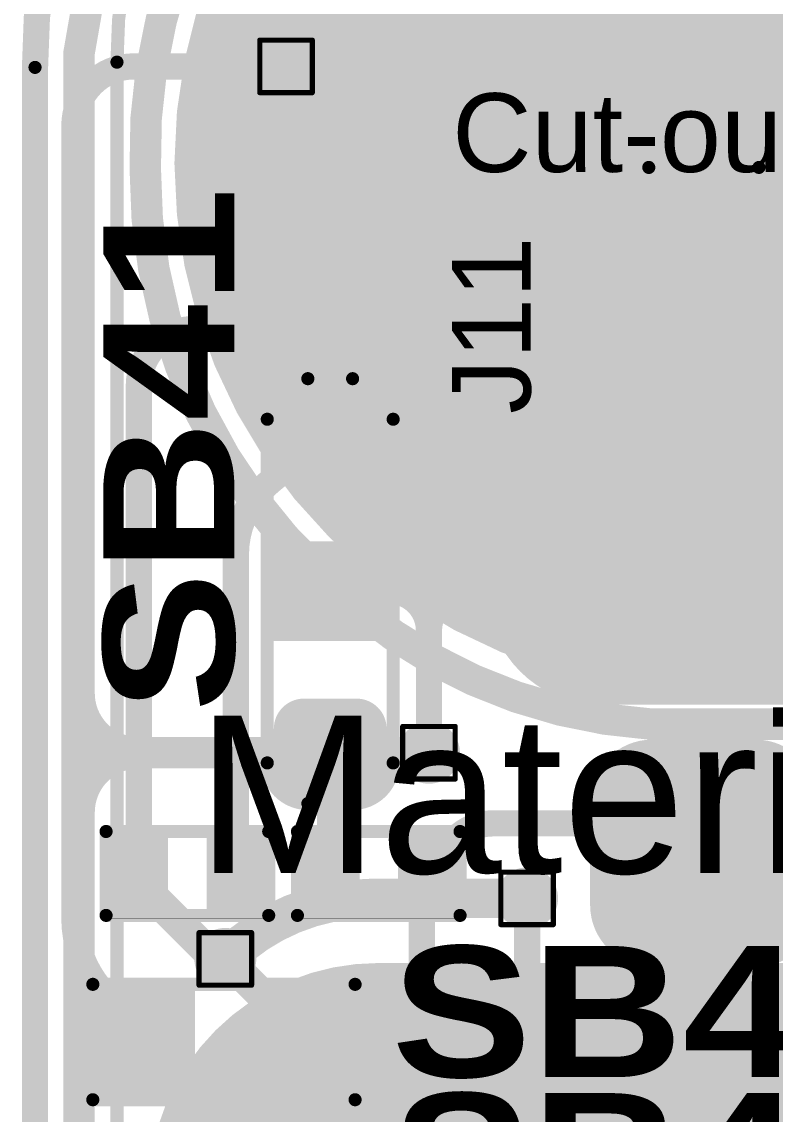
# Model space of a CAD drawing. Header units: inches. Extents: x 3 to 457, y -41 to 239.
# Drawn here: x 153.26 to 160.56, y 14.03 to 24.61 of the extents above; entities that cross this region are included whole.
import ezdxf

# ---------------------------------------------------------------- set-up
doc = ezdxf.new("R2010")
doc.units = ezdxf.units.IN
for name, color, linetype in [('Board Outline', 216, 'Continuous'), ('Bottom Layer', 5, 'Continuous'), ('Bottom Overlay', 54, 'Continuous'), ('Bottom Paste', 16, 'Continuous'), ('Bottom Solder', 6, 'Continuous'), ('Drill Drawing', 1, 'Continuous'), ('Fabrication', 76, 'Continuous'), ('Top Layer', 1, 'Continuous'), ('Top Overlay', 2, 'Continuous'), ('Top Paste', 8, 'Continuous'), ('Top Solder', 216, 'Continuous'), ('Via Holes', 16, 'Continuous')]:
    doc.layers.add(name, color=color, linetype=linetype)
doc.styles.add('Arial', font='', dxfattribs={"height": 0.2})
doc.styles.add('Arial Black_Bold', font='', dxfattribs={"height": 0.2})
doc.styles.get('Arial').set_extended_font_data('Arial')
doc.styles.get('Arial Black_Bold').set_extended_font_data('Arial Black', bold=True)

# ---------------------------------------------------------------- blocks, each defined once
blk = doc.blocks.new('S______B______3_P___81')
at = {"layer": 'Top Layer'}
h = blk.add_hatch(color=1, dxfattribs=at)
edge = h.paths.add_edge_path()
edge.add_arc((-1.7145, -0.2540000000000001), 0.1905, 180, 270)
edge.add_line((-1.7145, -0.4445), (-1.3335, -0.4444999999999999))
edge.add_arc((-1.3335, -0.2539999999999999), 0.1905, 270, 360)
edge.add_line((-1.143, -0.2539999999999999), (-1.143, 0.2540000000000001))
edge.add_arc((-1.3335, 0.2540000000000001), 0.1905, 0, 90)
edge.add_line((-1.3335, 0.4445), (-1.7145, 0.4444999999999999))
edge.add_arc((-1.7145, 0.2539999999999999), 0.1905, 90, 180)
edge.add_line((-1.905, 0.2539999999999999), (-1.905, -0.2540000000000001))
blk.add_hatch(color=1, dxfattribs=at).paths.add_polyline_path([(-0.3809999999999999, -0.4445), (-0.3810000000000001, 0.4445), (0.3809999999999999, 0.4445), (0.3810000000000001, -0.4445)])
h = blk.add_hatch(color=1, dxfattribs=at)
edge = h.paths.add_edge_path()
edge.add_arc((1.3335, -0.2540000000000001), 0.1905, 180, 270)
edge.add_line((1.3335, -0.4445), (1.7145, -0.4444999999999999))
edge.add_arc((1.7145, -0.2539999999999999), 0.1905, 270, 360)
edge.add_line((1.905, -0.2539999999999999), (1.905, 0.2540000000000001))
edge.add_arc((1.7145, 0.2540000000000001), 0.1905, 0, 90)
edge.add_line((1.7145, 0.4445), (1.3335, 0.4444999999999999))
edge.add_arc((1.3335, 0.2539999999999999), 0.1905, 90, 180)
edge.add_line((1.143, 0.2539999999999999), (1.143, -0.2540000000000001))
at = {"layer": 'Top Paste'}
h = blk.add_hatch(color=8, dxfattribs=at)
edge = h.paths.add_edge_path()
edge.add_arc((-1.7145, -0.2540000000000001), 0.1905, 180, 270)
edge.add_line((-1.7145, -0.4445), (-1.3335, -0.4444999999999999))
edge.add_arc((-1.3335, -0.2539999999999999), 0.1905, 270, 360)
edge.add_line((-1.143, -0.2539999999999999), (-1.143, 0.2540000000000001))
edge.add_arc((-1.3335, 0.2540000000000001), 0.1905, 0, 90)
edge.add_line((-1.3335, 0.4445), (-1.7145, 0.4444999999999999))
edge.add_arc((-1.7145, 0.2539999999999999), 0.1905, 90, 180)
edge.add_line((-1.905, 0.2539999999999999), (-1.905, -0.2540000000000001))
blk.add_hatch(color=8, dxfattribs=at).paths.add_polyline_path([(-0.3809999999999999, -0.4445), (-0.3810000000000001, 0.4445), (0.3809999999999999, 0.4445), (0.3810000000000001, -0.4445)])
h = blk.add_hatch(color=8, dxfattribs=at)
edge = h.paths.add_edge_path()
edge.add_arc((1.3335, -0.2540000000000001), 0.1905, 180, 270)
edge.add_line((1.3335, -0.4445), (1.7145, -0.4444999999999999))
edge.add_arc((1.7145, -0.2539999999999999), 0.1905, 270, 360)
edge.add_line((1.905, -0.2539999999999999), (1.905, 0.2540000000000001))
edge.add_arc((1.7145, 0.2540000000000001), 0.1905, 0, 90)
edge.add_line((1.7145, 0.4445), (1.3335, 0.4444999999999999))
edge.add_arc((1.3335, 0.2539999999999999), 0.1905, 90, 180)
edge.add_line((1.143, 0.2539999999999999), (1.143, -0.2540000000000001))
at = {"layer": 'Top Solder'}
h = blk.add_hatch(color=216, dxfattribs=at)
edge = h.paths.add_edge_path()
edge.add_arc((-1.7145, -0.2540000000000001), 0.2921, 180, 270)
edge.add_line((-1.7145, -0.5461), (-1.3335, -0.5460999999999999))
edge.add_arc((-1.3335, -0.2539999999999999), 0.2921, 270, 360)
edge.add_line((-1.0414, -0.2539999999999999), (-1.0414, 0.2540000000000001))
edge.add_arc((-1.3335, 0.2540000000000001), 0.2921, 0, 90)
edge.add_line((-1.3335, 0.5461), (-1.7145, 0.5460999999999999))
edge.add_arc((-1.7145, 0.2539999999999999), 0.2921, 90, 180)
edge.add_line((-2.0066, 0.254), (-2.0066, -0.254))
blk.add_hatch(color=216, dxfattribs=at).paths.add_polyline_path([(-0.4825999999999999, -0.5461), (-0.4826, 0.5460999999999999), (0.4825999999999999, 0.5461), (0.4826, -0.5460999999999999)])
h = blk.add_hatch(color=216, dxfattribs=at)
edge = h.paths.add_edge_path()
edge.add_arc((1.3335, -0.2540000000000001), 0.2921, 180, 270)
edge.add_line((1.3335, -0.5461), (1.7145, -0.5460999999999999))
edge.add_arc((1.7145, -0.2539999999999999), 0.2921, 270, 360)
edge.add_line((2.0066, -0.2539999999999999), (2.0066, 0.2540000000000001))
edge.add_arc((1.7145, 0.2540000000000001), 0.2921, 0, 90)
edge.add_line((1.7145, 0.5461), (1.3335, 0.5460999999999999))
edge.add_arc((1.3335, 0.2539999999999999), 0.2921, 90, 180)
edge.add_line((1.0414, 0.254), (1.0414, -0.254))
at = {"layer": 'Top Overlay', "const_width": 0.127}
for points in [[(-2.0574, 0.21660866, -0.4142135623730951), (-1.66440866, 0.6096)], [(1.66440866, 0.6096, -0.4142135623730951), (2.0574, 0.21660866)], [(-1.66440866, -0.6096, -0.4142135623730951), (-2.0574, -0.21660866)], [(2.0574, -0.21660866, -0.4142135623730951), (1.66440866, -0.6096)]]:
    blk.add_lwpolyline(points, format="xyb", dxfattribs=at)
for points in [[(1.66440866, 0.6096), (-1.66440866, 0.6096)], [(-2.0574, -0.21660866), (-2.0574, 0.21660866)], [(2.0574, -0.21660866), (2.0574, 0.21660866)], [(1.66440866, -0.6096), (-1.66440866, -0.6096)]]:
    blk.add_lwpolyline(points, dxfattribs=at)
at = {"layer": 'Top Overlay', "const_width": 0.0635}
for points in [[(-1.69615866, 0.6096, 1), (-1.63265866, 0.6096, 1)], [(-1.69615866, 0.6096, 1), (-1.63265866, 0.6096, 1)], [(1.63265866, 0.6096, 1), (1.69615866, 0.6096, 1)], [(1.63265866, 0.6096, 1), (1.69615866, 0.6096, 1)], [(-2.08915, 0.21660866, 1), (-2.02565, 0.21660866, 1)], [(-2.08915, 0.21660866, 1), (-2.02565, 0.21660866, 1)], [(2.02565, 0.21660866, 1), (2.08915, 0.21660866, 1)], [(2.02565, 0.21660866, 1), (2.08915, 0.21660866, 1)], [(-2.08915, -0.21660866, 1), (-2.02565, -0.21660866, 1)], [(-2.08915, -0.21660866, 1), (-2.02565, -0.21660866, 1)], [(2.02565, -0.21660866, 1), (2.08915, -0.21660866, 1)], [(2.02565, -0.21660866, 1), (2.08915, -0.21660866, 1)], [(-1.69615866, -0.6096, 1), (-1.63265866, -0.6096, 1)], [(-1.69615866, -0.6096, 1), (-1.63265866, -0.6096, 1)], [(1.63265866, -0.6096, 1), (1.69615866, -0.6096, 1)], [(1.63265866, -0.6096, 1), (1.69615866, -0.6096, 1)]]:
    blk.add_lwpolyline(points, format="xyb", close=True, dxfattribs=at)
blk = doc.blocks.new('R___0603_82')
at = {"layer": 'Top Layer'}
for points in [[(-0.3809999999999999, 0.4445), (-0.3809999999999999, -0.4445), (-1.143, -0.4445), (-1.143, 0.4445)], [(1.143, 0.4445), (1.143, -0.4445), (0.3809999999999999, -0.4445), (0.3809999999999999, 0.4445)]]:
    blk.add_hatch(color=1, dxfattribs=at).paths.add_polyline_path(points)
at = {"layer": 'Top Paste'}
for points in [[(-0.3809999999999999, 0.4445), (-0.3809999999999999, -0.4445), (-1.143, -0.4445), (-1.143, 0.4445)], [(1.143, 0.4445), (1.143, -0.4445), (0.3809999999999999, -0.4445), (0.3809999999999999, 0.4445)]]:
    blk.add_hatch(color=8, dxfattribs=at).paths.add_polyline_path(points)
at = {"layer": 'Top Solder'}
for points in [[(-0.2794, 0.5460999999999999), (-0.2794, -0.5460999999999999), (-1.2446, -0.5460999999999999), (-1.2446, 0.5460999999999999)], [(1.2446, 0.5460999999999999), (1.2446, -0.5460999999999999), (0.2794, -0.5460999999999999), (0.2794, 0.5460999999999999)]]:
    blk.add_hatch(color=216, dxfattribs=at).paths.add_polyline_path(points)
at = {"layer": 'Top Overlay', "const_width": 0.127}
for points in [[(-1.2192, 0.5334), (1.2192, 0.5334)], [(-1.2192, 0.5334), (-1.2192, -0.5334)], [(1.2192, 0.5334), (1.2192, -0.5334)], [(-1.2192, -0.5334), (1.2192, -0.5334)]]:
    blk.add_lwpolyline(points, dxfattribs=at)
at = {"layer": 'Top Overlay', "const_width": 0.0635}
for points in [[(-1.25095, 0.5334, 1), (-1.18745, 0.5334, 1)], [(-1.25095, 0.5334, 1), (-1.18745, 0.5334, 1)], [(1.18745, 0.5334, 1), (1.25095, 0.5334, 1)], [(1.18745, 0.5334, 1), (1.25095, 0.5334, 1)], [(-1.25095, -0.5334, 1), (-1.18745, -0.5334, 1)], [(-1.25095, -0.5334, 1), (-1.18745, -0.5334, 1)], [(1.18745, -0.5334, 1), (1.25095, -0.5334, 1)], [(1.18745, -0.5334, 1), (1.25095, -0.5334, 1)]]:
    blk.add_lwpolyline(points, format="xyb", close=True, dxfattribs=at)
blk = doc.blocks.new('R___0402_92')
at = {"layer": 'Top Layer'}
for points in [[(-0.6985, -0.3175), (-0.6985, 0.3175), (-0.2412999999999999, 0.3175), (-0.2413, -0.3175)], [(0.24130254, -0.3175), (0.24130254, 0.3175), (0.6985025399999999, 0.3175), (0.6985025399999999, -0.3175)]]:
    blk.add_hatch(color=1, dxfattribs=at).paths.add_polyline_path(points)
at = {"layer": 'Top Paste'}
for points in [[(-0.6985, -0.3175), (-0.6985, 0.3175), (-0.2412999999999999, 0.3175), (-0.2413, -0.3175)], [(0.24130254, -0.3175), (0.24130254, 0.3175), (0.6985025399999999, 0.3175), (0.6985025399999999, -0.3175)]]:
    blk.add_hatch(color=8, dxfattribs=at).paths.add_polyline_path(points)
at = {"layer": 'Top Solder'}
for points in [[(-0.75350116, -0.37250116), (-0.75350116, 0.37250116), (-0.1862988399999999, 0.37250116), (-0.18629884, -0.37250116)], [(0.18630138, -0.37250116), (0.18630138, 0.37250116), (0.7535037, 0.37250116), (0.7535037, -0.37250116)]]:
    blk.add_hatch(color=216, dxfattribs=at).paths.add_polyline_path(points)
at = {"layer": 'Top Overlay'}
for points, const_width in [([(-0.7874, 0.4064), (0.7874, 0.4064)], 0.127), ([(-0.7874, -0.4064), (-0.7874, 0.4064)], 0.127), ([(0.7874, -0.4064), (0.7874, 0.4064)], 0.127), ([(-0.7874, -0.4064), (0.7874, -0.4064)], 0.127), ([(-0.8127974599999999, -0.4318), (0.8128, -0.4318)], 0.0032258)]:
    blk.add_lwpolyline(points, dxfattribs=dict(at, const_width=const_width))
for points, const_width in [([(-0.8191499999999999, 0.4064, 1), (-0.7556499999999999, 0.4064, 1)], 0.0635), ([(-0.8191499999999999, 0.4064, 1), (-0.7556499999999999, 0.4064, 1)], 0.0635), ([(0.7556499999999999, 0.4064, 1), (0.8191499999999999, 0.4064, 1)], 0.0635), ([(0.7556499999999999, 0.4064, 1), (0.8191499999999999, 0.4064, 1)], 0.0635), ([(-0.8191499999999999, -0.4064, 1), (-0.7556499999999999, -0.4064, 1)], 0.0635), ([(-0.8191499999999999, -0.4064, 1), (-0.7556499999999999, -0.4064, 1)], 0.0635), ([(0.7556499999999999, -0.4064, 1), (0.8191499999999999, -0.4064, 1)], 0.0635), ([(0.7556499999999999, -0.4064, 1), (0.8191499999999999, -0.4064, 1)], 0.0635), ([(-0.8136026399999999, -0.4318, 1), (-0.81199228, -0.4318, 1)], 0.0016129), ([(0.8119948199999999, -0.4318, 1), (0.81360518, -0.4318, 1)], 0.0016129)]:
    blk.add_lwpolyline(points, format="xyb", close=True, dxfattribs=dict(at, const_width=const_width))
blk = doc.blocks.new('R___0402_93')
at = {"layer": 'Top Layer'}
for points in [[(-0.6985, -0.3175), (-0.6985, 0.3175), (-0.2412999999999999, 0.3175), (-0.2413, -0.3175)], [(0.2412999999999999, -0.3175), (0.2413, 0.3175), (0.6985, 0.3175), (0.6985, -0.3175)]]:
    blk.add_hatch(color=1, dxfattribs=at).paths.add_polyline_path(points)
at = {"layer": 'Top Paste'}
for points in [[(-0.6985, -0.3175), (-0.6985, 0.3175), (-0.2412999999999999, 0.3175), (-0.2413, -0.3175)], [(0.2412999999999999, -0.3175), (0.2413, 0.3175), (0.6985, 0.3175), (0.6985, -0.3175)]]:
    blk.add_hatch(color=8, dxfattribs=at).paths.add_polyline_path(points)
at = {"layer": 'Top Solder'}
for points in [[(-0.75350116, -0.37250116), (-0.75350116, 0.37250116), (-0.1862988399999999, 0.37250116), (-0.18629884, -0.37250116)], [(0.1862988399999999, -0.37250116), (0.18629884, 0.37250116), (0.75350116, 0.37250116), (0.75350116, -0.37250116)]]:
    blk.add_hatch(color=216, dxfattribs=at).paths.add_polyline_path(points)
at = {"layer": 'Top Overlay'}
for points, const_width in [([(-0.7874, 0.4064), (0.7874, 0.4064)], 0.127), ([(-0.7874, -0.4064), (-0.7874, 0.4064)], 0.127), ([(0.7874, -0.4064), (0.7874, 0.4064)], 0.127), ([(-0.7874, -0.4064), (0.7874, -0.4064)], 0.127), ([(-0.8128, -0.4318), (0.8128, -0.4318)], 0.0032258)]:
    blk.add_lwpolyline(points, dxfattribs=dict(at, const_width=const_width))
for points, const_width in [([(-0.8191499999999999, 0.4064, 1), (-0.7556499999999999, 0.4064, 1)], 0.0635), ([(-0.8191499999999999, 0.4064, 1), (-0.7556499999999999, 0.4064, 1)], 0.0635), ([(0.7556499999999999, 0.4064, 1), (0.8191499999999999, 0.4064, 1)], 0.0635), ([(0.7556499999999999, 0.4064, 1), (0.8191499999999999, 0.4064, 1)], 0.0635), ([(-0.8191499999999999, -0.4064, 1), (-0.7556499999999999, -0.4064, 1)], 0.0635), ([(-0.8191499999999999, -0.4064, 1), (-0.7556499999999999, -0.4064, 1)], 0.0635), ([(0.7556499999999999, -0.4064, 1), (0.8191499999999999, -0.4064, 1)], 0.0635), ([(0.7556499999999999, -0.4064, 1), (0.8191499999999999, -0.4064, 1)], 0.0635), ([(-0.81360518, -0.4318, 1), (-0.8119948199999999, -0.4318, 1)], 0.0016129), ([(0.8119948199999999, -0.4318, 1), (0.81360518, -0.4318, 1)], 0.0016129)]:
    blk.add_lwpolyline(points, format="xyb", close=True, dxfattribs=dict(at, const_width=const_width))
blk = doc.blocks.new('T____P____SMD_3_P____97')
at = {"layer": 'Top Layer'}
h = blk.add_hatch(color=1, dxfattribs=at)
edge = h.paths.add_edge_path()
edge.add_arc((-0.50000154, 3.04000154), 0.499999, 90, 180)
edge.add_line((-1.00000054, 3.04000154), (-1.00000054, 2.03999846))
edge.add_arc((-0.50000154, 2.03999846), 0.499999, 180, 270)
edge.add_line((-0.5000015400000001, 1.53999946), (0.5000015399999999, 1.53999946))
edge.add_arc((0.50000154, 2.03999846), 0.499999, 270, 360)
edge.add_line((1.00000054, 2.03999846), (1.00000054, 3.04000154))
edge.add_arc((0.50000154, 3.04000154), 0.499999, 0, 90)
edge.add_line((0.50000154, 3.54000054), (-0.50000154, 3.54000054))
h = blk.add_hatch(color=1, dxfattribs=at)
edge = h.paths.add_edge_path()
edge.add_arc((-0.9999992699999999, 0), 1.00000054, 90, 270)
edge.add_line((-0.9999992700000001, -1.00000054), (0.9999992699999997, -1.00000054))
edge.add_arc((0.9999992699999999, 0), 1.00000054, 270, 450)
edge.add_line((0.99999927, 1.00000054), (-0.9999992699999998, 1.00000054))
h = blk.add_hatch(color=1, dxfattribs=at)
edge = h.paths.add_edge_path()
edge.add_arc((-0.50000154, -2.03999846), 0.499999, 90, 180)
edge.add_line((-1.00000054, -2.03999846), (-1.00000054, -3.04000154))
edge.add_arc((-0.50000154, -3.04000154), 0.499999, 180, 270)
edge.add_line((-0.5000015400000001, -3.54000054), (0.5000015399999999, -3.54000054))
edge.add_arc((0.50000154, -3.04000154), 0.499999, 270, 360)
edge.add_line((1.00000054, -3.04000154), (1.00000054, -2.03999846))
edge.add_arc((0.50000154, -2.03999846), 0.499999, 0, 90)
edge.add_line((0.50000154, -1.53999946), (-0.50000154, -1.53999946))
at = {"layer": 'Top Paste'}
h = blk.add_hatch(color=8, dxfattribs=at)
edge = h.paths.add_edge_path()
edge.add_arc((-0.50000154, 3.04000154), 0.499999, 90, 180)
edge.add_line((-1.00000054, 3.04000154), (-1.00000054, 2.03999846))
edge.add_arc((-0.50000154, 2.03999846), 0.499999, 180, 270)
edge.add_line((-0.5000015400000001, 1.53999946), (0.5000015399999999, 1.53999946))
edge.add_arc((0.50000154, 2.03999846), 0.499999, 270, 360)
edge.add_line((1.00000054, 2.03999846), (1.00000054, 3.04000154))
edge.add_arc((0.50000154, 3.04000154), 0.499999, 0, 90)
edge.add_line((0.50000154, 3.54000054), (-0.50000154, 3.54000054))
h = blk.add_hatch(color=8, dxfattribs=at)
edge = h.paths.add_edge_path()
edge.add_arc((-0.9999992699999999, 0), 1.00000054, 90, 270)
edge.add_line((-0.9999992700000001, -1.00000054), (0.9999992699999997, -1.00000054))
edge.add_arc((0.9999992699999999, 0), 1.00000054, 270, 450)
edge.add_line((0.99999927, 1.00000054), (-0.9999992699999998, 1.00000054))
h = blk.add_hatch(color=8, dxfattribs=at)
edge = h.paths.add_edge_path()
edge.add_arc((-0.50000154, -2.03999846), 0.499999, 90, 180)
edge.add_line((-1.00000054, -2.03999846), (-1.00000054, -3.04000154))
edge.add_arc((-0.50000154, -3.04000154), 0.499999, 180, 270)
edge.add_line((-0.5000015400000001, -3.54000054), (0.5000015399999999, -3.54000054))
edge.add_arc((0.50000154, -3.04000154), 0.499999, 270, 360)
edge.add_line((1.00000054, -3.04000154), (1.00000054, -2.03999846))
edge.add_arc((0.50000154, -2.03999846), 0.499999, 0, 90)
edge.add_line((0.50000154, -1.53999946), (-0.50000154, -1.53999946))
at = {"layer": 'Top Solder'}
h = blk.add_hatch(color=216, dxfattribs=at)
edge = h.paths.add_edge_path()
edge.add_arc((-0.50000154, 3.04000154), 0.601599, 90, 180)
edge.add_line((-1.10160054, 3.04000154), (-1.10160054, 2.03999846))
edge.add_arc((-0.50000154, 2.03999846), 0.601599, 180, 270)
edge.add_line((-0.5000015400000001, 1.43839946), (0.5000015399999999, 1.43839946))
edge.add_arc((0.50000154, 2.03999846), 0.601599, 270, 360)
edge.add_line((1.10160054, 2.03999846), (1.10160054, 3.04000154))
edge.add_arc((0.50000154, 3.04000154), 0.601599, 0, 90)
edge.add_line((0.50000154, 3.64160054), (-0.50000154, 3.64160054))
h = blk.add_hatch(color=216, dxfattribs=at)
edge = h.paths.add_edge_path()
edge.add_arc((-0.9999992699999999, 0), 1.10160054, 90, 270)
edge.add_line((-0.9999992700000001, -1.10160054), (0.9999992699999997, -1.10160054))
edge.add_arc((0.9999992699999999, 0), 1.10160054, 270, 450)
edge.add_line((0.99999927, 1.10160054), (-0.9999992699999998, 1.10160054))
h = blk.add_hatch(color=216, dxfattribs=at)
edge = h.paths.add_edge_path()
edge.add_arc((-0.50000154, -2.03999846), 0.601599, 90, 180)
edge.add_line((-1.10160054, -2.03999846), (-1.10160054, -3.04000154))
edge.add_arc((-0.50000154, -3.04000154), 0.601599, 180, 270)
edge.add_line((-0.5000015400000001, -3.64160054), (0.5000015399999999, -3.64160054))
edge.add_arc((0.50000154, -3.04000154), 0.601599, 270, 360)
edge.add_line((1.10160054, -3.04000154), (1.10160054, -2.03999846))
edge.add_arc((0.50000154, -2.03999846), 0.601599, 0, 90)
edge.add_line((0.50000154, -1.43839946), (-0.50000154, -1.43839946))
blk = doc.blocks.new('S______B______119')
at = {"layer": 'Top Layer'}
for points in [[(-1.143, -0.4445), (-1.143, 0.4445), (-0.3809999999999999, 0.4445), (-0.3809999999999999, -0.4445)], [(0.3809999999999999, -0.4445), (0.3809999999999999, 0.4445), (1.143, 0.4445), (1.143, -0.4445)]]:
    blk.add_hatch(color=1, dxfattribs=at).paths.add_polyline_path(points)
at = {"layer": 'Top Paste'}
for points in [[(-1.143, -0.4445), (-1.143, 0.4445), (-0.3809999999999999, 0.4445), (-0.3809999999999999, -0.4445)], [(0.3809999999999999, -0.4445), (0.3809999999999999, 0.4445), (1.143, 0.4445), (1.143, -0.4445)]]:
    blk.add_hatch(color=8, dxfattribs=at).paths.add_polyline_path(points)
at = {"layer": 'Top Solder'}
for points in [[(-1.2446, -0.5460999999999999), (-1.2446, 0.5460999999999999), (-0.2794, 0.5460999999999999), (-0.2794, -0.5460999999999999)], [(0.2794, -0.5460999999999999), (0.2794, 0.5460999999999999), (1.2446, 0.5460999999999999), (1.2446, -0.5460999999999999)]]:
    blk.add_hatch(color=216, dxfattribs=at).paths.add_polyline_path(points)
at = {"layer": 'Top Overlay', "const_width": 0.127}
for points in [[(-1.27, -0.5588), (-1.27, 0.5588)], [(-1.27, 0.5588), (1.27, 0.5588)], [(1.27, -0.5588), (1.27, 0.5588)], [(-1.27, -0.5588), (1.27, -0.5588)]]:
    blk.add_lwpolyline(points, dxfattribs=at)
at = {"layer": 'Top Overlay', "const_width": 0.0635}
for points in [[(-1.30175, 0.5588, 1), (-1.23825, 0.5588, 1)], [(-1.30175, 0.5588, 1), (-1.23825, 0.5588, 1)], [(1.23825, 0.5588, 1), (1.30175, 0.5588, 1)], [(1.23825, 0.5588, 1), (1.30175, 0.5588, 1)], [(-1.30175, -0.5588, 1), (-1.23825, -0.5588, 1)], [(-1.30175, -0.5588, 1), (-1.23825, -0.5588, 1)], [(1.23825, -0.5588, 1), (1.30175, -0.5588, 1)], [(1.23825, -0.5588, 1), (1.30175, -0.5588, 1)]]:
    blk.add_lwpolyline(points, format="xyb", close=True, dxfattribs=at)
blk = doc.blocks.new('SEMG_PAD_B_240')
at = {"layer": 'Bottom Layer'}
h = blk.add_hatch(color=5, dxfattribs=at)
edge = h.paths.add_edge_path()
edge.add_arc((-3.14997338, 0.0128143), 2.09999834, 90, 270)
edge.add_line((-3.14997338, -2.08718404), (3.150029259999999, -2.08718404))
edge.add_arc((3.15002926, 0.0128143), 2.09999834, 270, 450)
edge.add_line((3.15002926, 2.11281264), (-3.14997338, 2.11281264))
h = blk.add_hatch(color=5, dxfattribs=at)
edge = h.paths.add_edge_path()
edge.add_arc((2.794e-05, -9.98718602), 5.00000016, 0, 360)
at = {"layer": 'Bottom Paste'}
h = blk.add_hatch(color=16, dxfattribs=at)
edge = h.paths.add_edge_path()
edge.add_arc((-3.14997338, 0.0128143), 2.09999834, 90, 270)
edge.add_line((-3.14997338, -2.08718404), (3.150029259999999, -2.08718404))
edge.add_arc((3.15002926, 0.0128143), 2.09999834, 270, 450)
edge.add_line((3.15002926, 2.11281264), (-3.14997338, 2.11281264))
h = blk.add_hatch(color=16, dxfattribs=at)
edge = h.paths.add_edge_path()
edge.add_arc((2.794e-05, -9.98718602), 5.00000016, 0, 360)
at = {"layer": 'Bottom Solder'}
h = blk.add_hatch(color=6, dxfattribs=at)
edge = h.paths.add_edge_path()
edge.add_arc((-3.14997338, 0.0128143), 2.20159834, 90, 270)
edge.add_line((-3.14997338, -2.18878404), (3.150029259999999, -2.18878404))
edge.add_arc((3.15002926, 0.0128143), 2.20159834, 270, 450)
edge.add_line((3.15002926, 2.21441264), (-3.14997338, 2.21441264))
h = blk.add_hatch(color=6, dxfattribs=at)
edge = h.paths.add_edge_path()
edge.add_arc((2.794e-05, -9.98718602), 5.10160016, 0, 360)
at = {"layer": 'Bottom Overlay', "const_width": 0.127}
blk.add_lwpolyline([(5.683262699999999, 10.96579468), (5.683262699999999, -10.96562958)], dxfattribs=at)
blk.add_lwpolyline([(5.683262699999999, -10.9657134, -0.4142135623730934), (1.53071576, -15.21263658)], format="xyb", dxfattribs=at)
at = {"layer": 'Bottom Overlay', "const_width": 0.0635}
for points in [[(5.6515127, -10.96562958, 1), (5.715012699999999, -10.96562958, 1)], [(5.6515127, -10.9657134, 1), (5.715012699999999, -10.9657134, 1)]]:
    blk.add_lwpolyline(points, format="xyb", close=True, dxfattribs=at)

msp = doc.modelspace()

# ---------------------------------------------------------------- hatches: boundary and pattern name
at = {"layer": 'Bottom Layer'}
h = msp.add_hatch(color=5, dxfattribs=at)
edge = h.paths.add_edge_path()
edge.add_arc((155.8220912, 24.18221986), 0.2999994, 0, 360)
h = msp.add_hatch(color=5, dxfattribs=at)
edge = h.paths.add_edge_path()
edge.add_arc((157.20622864, 17.5339883), 0.2999994, 0, 360)
h = msp.add_hatch(color=5, dxfattribs=at)
edge = h.paths.add_edge_path()
edge.add_arc((158.15653408, 16.12354662), 0.2999994, 0, 360)
h = msp.add_hatch(color=5, dxfattribs=at)
edge = h.paths.add_edge_path()
edge.add_arc((155.23429456, 15.53710126), 0.2999994, 0, 360)
at = {"layer": 'Top Layer'}
h = msp.add_hatch(color=1, dxfattribs=at)
edge = h.paths.add_edge_path()
edge.add_arc((155.8220912, 24.18221986), 0.2999994, 0, 360)
h = msp.add_hatch(color=1, dxfattribs=at)
edge = h.paths.add_edge_path()
edge.add_arc((157.20622864, 17.5339883), 0.2999994, 0, 360)
h = msp.add_hatch(color=1, dxfattribs=at)
edge = h.paths.add_edge_path()
edge.add_arc((158.15653408, 16.12354662), 0.2999994, 0, 360)
h = msp.add_hatch(color=1, dxfattribs=at)
edge = h.paths.add_edge_path()
edge.add_arc((155.23429456, 15.53710126), 0.2999994, 0, 360)
at = {"layer": 'Via Holes'}
h = msp.add_hatch(color=7, dxfattribs=at)
edge = h.paths.add_edge_path()
edge.add_arc((155.8220912, 24.18221986), 0.1499997, 0, 360)
h = msp.add_hatch(color=7, dxfattribs=at)
edge = h.paths.add_edge_path()
edge.add_arc((157.20622864, 17.5339883), 0.1499997, 0, 360)
h = msp.add_hatch(color=7, dxfattribs=at)
edge = h.paths.add_edge_path()
edge.add_arc((158.15653408, 16.12354662), 0.1499997, 0, 360)
h = msp.add_hatch(color=7, dxfattribs=at)
edge = h.paths.add_edge_path()
edge.add_arc((155.23429456, 15.53710126), 0.1499997, 0, 360)

# ---------------------------------------------------------------- linework, layer by layer
at = {"layer": 'Board Outline', "const_width": 0.127}
msp.add_lwpolyline([(153.39148646, 24.1725577, -0.2441754300213252), (155.46921408, 28.28581084)], format="xyb", dxfattribs=at)
msp.add_lwpolyline([(153.39132644, 2.31690164), (153.39148646, 24.1725577)], dxfattribs=at)
at = {"layer": 'Board Outline', "const_width": 0.0635}
msp.add_lwpolyline([(153.35973646, 24.1725577, 1), (153.42323646, 24.1725577, 1)], format="xyb", close=True, dxfattribs=at)
msp.add_lwpolyline([(153.35973646, 24.1725577, 1), (153.42323646, 24.1725577, 1)], format="xyb", close=True, dxfattribs=at)
at = {"layer": 'Bottom Layer'}
for points, const_width in [([(153.81800326, 24.31293334, -0.16654737927906), (155.3415232, 27.42187302)], 0.3048), ([(154.4591018, 23.1942513, -0.2063182468642115), (156.0225734, 27.1224629)], 0.3048), ([(156.14895364, 19.26751798, -0.209656713138155), (154.45909672, 23.1942513)], 0.3048), ([(159.35469272, 17.8114071, -0.1802861242227069), (156.18015754, 19.23672302)], 0.3048), ([(154.3948017, 17.5339883, -0.4142135623730951), (153.81800326, 18.11078674)], 0.3048), ([(153.81800326, 16.95718986, -0.4142135623730951), (154.3948017, 17.5339883)], 0.3048), ([(155.23506926, 15.53787596, -0.1987703545313337), (156.65009818, 16.12354662)], 0.3809999999999999), ([(155.23429456, 15.53710126, -0.0001366115182647), (155.23506926, 15.53787596)], 0.3809999999999999)]:
    msp.add_lwpolyline(points, format="xyb", dxfattribs=dict(at, const_width=const_width))
for points, const_width in [([(153.81800326, 18.11078674), (153.81800326, 24.31293334)], 0.3048), ([(156.1489511, 19.26751544), (156.180155, 19.23672048)], 0.3048), ([(153.81800326, 16.95718986), (153.81800326, 18.11078674)], 0.3048), ([(159.35469272, 17.81140456), (159.3647816, 17.8114071)], 0.3048), ([(159.3647816, 17.8114071), (161.25589542, 17.8114071)], 0.3048), ([(153.8868017, 17.5339883), (154.3948017, 17.5339883)], 0.3048), ([(154.3948017, 17.5339883), (157.20622864, 17.5339883)], 0.3048), ([(153.81800326, 10.45715968), (153.81800326, 16.95718986)], 0.3048), ([(156.65009818, 16.12354662), (158.15653408, 16.12354662)], 0.3809999999999999)]:
    msp.add_lwpolyline(points, dxfattribs=dict(at, const_width=const_width))
for points, const_width in [([(153.74180326, 24.31293334, 1), (153.89420326, 24.31293334, 1)], 0.1524), ([(153.74180326, 24.31293334, 1), (153.89420326, 24.31293334, 1)], 0.1524), ([(154.38289672, 23.1942513, 1), (154.53529672, 23.1942513, 1)], 0.1524), ([(154.3829018, 23.1942513, 1), (154.5353018, 23.1942513, 1)], 0.1524), ([(156.0727511, 19.26751544, 1), (156.2251511, 19.26751544, 1)], 0.1524), ([(156.07275364, 19.26751798, 1), (156.22515364, 19.26751798, 1)], 0.1524), ([(156.103955, 19.23672048, 1), (156.256355, 19.23672048, 1)], 0.1524), ([(156.10395754, 19.23672302, 1), (156.25635754, 19.23672302, 1)], 0.1524), ([(153.74180326, 18.11078674, 1), (153.89420326, 18.11078674, 1)], 0.1524), ([(153.74180326, 18.11078674, 1), (153.89420326, 18.11078674, 1)], 0.1524), ([(153.74180326, 18.11078674, 1), (153.89420326, 18.11078674, 1)], 0.1524), ([(159.27849272, 17.8114071, 1), (159.43089272, 17.8114071, 1)], 0.1524), ([(159.27849272, 17.81140456, 1), (159.43089272, 17.81140456, 1)], 0.1524), ([(159.2885816, 17.8114071, 1), (159.4409816, 17.8114071, 1)], 0.1524), ([(159.2885816, 17.8114071, 1), (159.4409816, 17.8114071, 1)], 0.1524), ([(153.8106017, 17.5339883, 1), (153.9630017, 17.5339883, 1)], 0.1524), ([(154.3186017, 17.5339883, 1), (154.4710017, 17.5339883, 1)], 0.1524), ([(154.3186017, 17.5339883, 1), (154.4710017, 17.5339883, 1)], 0.1524), ([(154.3186017, 17.5339883, 1), (154.4710017, 17.5339883, 1)], 0.1524), ([(154.3186017, 17.5339883, 1), (154.4710017, 17.5339883, 1)], 0.1524), ([(157.13002864, 17.5339883, 1), (157.28242864, 17.5339883, 1)], 0.1524), ([(153.74180326, 16.95718986, 1), (153.89420326, 16.95718986, 1)], 0.1524), ([(153.74180326, 16.95718986, 1), (153.89420326, 16.95718986, 1)], 0.1524), ([(153.74180326, 16.95718986, 1), (153.89420326, 16.95718986, 1)], 0.1524), ([(156.55484818, 16.12354662, 1), (156.74534818, 16.12354662, 1)], 0.1905), ([(156.55484818, 16.12354662, 1), (156.74534818, 16.12354662, 1)], 0.1905), ([(158.06128408, 16.12354662, 1), (158.25178408, 16.12354662, 1)], 0.1905), ([(155.13904456, 15.53710126, 1), (155.32954456, 15.53710126, 1)], 0.1905), ([(155.13981926, 15.53787596, 1), (155.33031926, 15.53787596, 1)], 0.1905), ([(155.13981926, 15.53787596, 1), (155.33031926, 15.53787596, 1)], 0.1905)]:
    msp.add_lwpolyline(points, format="xyb", close=True, dxfattribs=dict(at, const_width=const_width))
at = {"layer": 'Drill Drawing', "const_width": 0.0508}
for points in [[(155.5680912, 24.43621986), (156.0760912, 24.43621986)], [(155.5680912, 23.92821986), (155.5680912, 24.43621986)], [(156.0760912, 23.92821986), (156.0760912, 24.43621986)], [(155.5680912, 23.92821986), (156.0760912, 23.92821986)], [(156.95222864, 17.7879883), (157.46022864, 17.7879883)], [(156.95222864, 17.2799883), (156.95222864, 17.7879883)], [(157.46022864, 17.2799883), (157.46022864, 17.7879883)], [(156.95222864, 17.2799883), (157.46022864, 17.2799883)], [(157.90253408, 16.37754662), (158.41053408, 16.37754662)], [(157.90253408, 15.86954662), (157.90253408, 16.37754662)], [(158.41053408, 15.86954662), (158.41053408, 16.37754662)], [(157.90253408, 15.86954662), (158.41053408, 15.86954662)], [(154.98029456, 15.79110126), (155.48829456, 15.79110126)], [(154.98029456, 15.28310126), (154.98029456, 15.79110126)], [(155.48829456, 15.28310126), (155.48829456, 15.79110126)], [(154.98029456, 15.28310126), (155.48829456, 15.28310126)]]:
    msp.add_lwpolyline(points, dxfattribs=at)
at = {"layer": 'Drill Drawing', "const_width": 0.0254}
for points in [[(155.5553912, 24.43621986, 1), (155.5807912, 24.43621986, 1)], [(155.5553912, 24.43621986, 1), (155.5807912, 24.43621986, 1)], [(156.0633912, 24.43621986, 1), (156.0887912, 24.43621986, 1)], [(156.0633912, 24.43621986, 1), (156.0887912, 24.43621986, 1)], [(155.5553912, 23.92821986, 1), (155.5807912, 23.92821986, 1)], [(155.5553912, 23.92821986, 1), (155.5807912, 23.92821986, 1)], [(156.0633912, 23.92821986, 1), (156.0887912, 23.92821986, 1)], [(156.0633912, 23.92821986, 1), (156.0887912, 23.92821986, 1)], [(156.93952864, 17.7879883, 1), (156.96492864, 17.7879883, 1)], [(156.93952864, 17.7879883, 1), (156.96492864, 17.7879883, 1)], [(157.44752864, 17.7879883, 1), (157.47292864, 17.7879883, 1)], [(157.44752864, 17.7879883, 1), (157.47292864, 17.7879883, 1)], [(156.93952864, 17.2799883, 1), (156.96492864, 17.2799883, 1)], [(156.93952864, 17.2799883, 1), (156.96492864, 17.2799883, 1)], [(157.44752864, 17.2799883, 1), (157.47292864, 17.2799883, 1)], [(157.44752864, 17.2799883, 1), (157.47292864, 17.2799883, 1)], [(157.88983408, 16.37754662, 1), (157.91523408, 16.37754662, 1)], [(157.88983408, 16.37754662, 1), (157.91523408, 16.37754662, 1)], [(158.39783408, 16.37754662, 1), (158.42323408, 16.37754662, 1)], [(158.39783408, 16.37754662, 1), (158.42323408, 16.37754662, 1)], [(157.88983408, 15.86954662, 1), (157.91523408, 15.86954662, 1)], [(157.88983408, 15.86954662, 1), (157.91523408, 15.86954662, 1)], [(158.39783408, 15.86954662, 1), (158.42323408, 15.86954662, 1)], [(158.39783408, 15.86954662, 1), (158.42323408, 15.86954662, 1)], [(154.96759456, 15.79110126, 1), (154.99299456, 15.79110126, 1)], [(154.96759456, 15.79110126, 1), (154.99299456, 15.79110126, 1)], [(155.47559456, 15.79110126, 1), (155.50099456, 15.79110126, 1)], [(155.47559456, 15.79110126, 1), (155.50099456, 15.79110126, 1)], [(154.96759456, 15.28310126, 1), (154.99299456, 15.28310126, 1)], [(154.96759456, 15.28310126, 1), (154.99299456, 15.28310126, 1)], [(155.47559456, 15.28310126, 1), (155.50099456, 15.28310126, 1)], [(155.47559456, 15.28310126, 1), (155.50099456, 15.28310126, 1)]]:
    msp.add_lwpolyline(points, format="xyb", close=True, dxfattribs=at)
at = {"layer": 'Fabrication', "const_width": 0.254}
for points in [[(153.39129088, 24.17248912, -0.414213562373093), (158.3347989, 29.2283515)], [(153.39148646, 24.1725577, -0.2441754300213252), (155.46921408, 28.28581084)], [(155.22937966, 14.75526894, -0.198912367379658), (156.7143043, 15.37034518)], [(154.61430342, 13.2703443, -0.198912367379658), (155.22937966, 14.75526894)]]:
    msp.add_lwpolyline(points, format="xyb", dxfattribs=at)
at = {"layer": 'Fabrication'}
for points, const_width in [([(164.86824786, 23.24471348, 1), (154.86824754, 23.24471348, 1)], 0.254), ([(153.32779088, 24.17248912, 1), (153.45479088, 24.17248912, 1)], 0.127), ([(153.32798646, 24.1725577, 1), (153.45498646, 24.1725577, 1)], 0.127), ([(153.32798646, 24.1725577, 1), (153.45498646, 24.1725577, 1)], 0.127), ([(154.80474754, 23.24471348, 1), (154.93174754, 23.24471348, 1)], 0.127), ([(156.6508043, 15.37034518, 1), (156.7778043, 15.37034518, 1)], 0.127), ([(156.6508043, 15.37034518, 1), (156.7778043, 15.37034518, 1)], 0.127), ([(155.16587966, 14.75526894, 1), (155.29287966, 14.75526894, 1)], 0.127), ([(155.16587966, 14.75526894, 1), (155.29287966, 14.75526894, 1)], 0.127)]:
    msp.add_lwpolyline(points, format="xyb", close=True, dxfattribs=dict(at, const_width=const_width))
at = {"layer": 'Fabrication', "const_width": 0.254}
for points in [[(153.39132644, 2.31690164), (153.39148646, 24.1725577)], [(156.7143043, 15.37034518), (163.02230286, 15.37034518)]]:
    msp.add_lwpolyline(points, dxfattribs=at)
at = {"layer": 'Top Layer'}
for points, const_width in [([(157.22760528, 24.1300127), (157.22760528, 26.8986127)], 0.254), ([(154.34947286, 24.18221986), (155.8220912, 24.18221986)], 0.254), ([(153.77247376, 15.9334581), (153.77247376, 23.60522076)], 0.254), ([(157.69680424, 23.66081374), (159.86827564, 23.66081374)], 0.254), ([(154.94617728, 21.6399999), (159.86827564, 21.6399999)], 0.254), ([(154.39706992, 16.3650803), (154.39706992, 21.09089254)], 0.254), ([(155.996132, 20.4334999), (156.250132, 20.6239999)], 0.254), ([(155.6664273, 20.15950248), (155.996132, 20.4334999)], 0.254), ([(155.33686992, 16.3650803), (155.33686992, 19.4571239)], 0.254), ([(156.250132, 19.0999999), (157.18993454, 19.0999999)], 0.254), ([(157.18993454, 19.0999999), (159.86827564, 19.0999999)], 0.254), ([(157.20622864, 17.5339883), (157.20622864, 19.06066292)], 0.254), ([(156.250132, 16.3650803), (156.250132, 17.5759999)], 0.254), ([(157.824043, 16.85013394), (159.5781416, 16.85013394)], 0.254), ([(159.5781416, 16.85013394), (159.86827564, 16.5599999)], 0.254), ([(157.32120936, 16.5555803), (157.46848618, 16.70285712)], 0.254), ([(157.18993454, 16.4539803), (157.29153454, 16.5555803)], 0.254), ([(157.29153454, 16.5555803), (157.32120936, 16.5555803)], 0.254), ([(159.67335604, 16.3650803), (159.86827564, 16.5599999)], 0.254), ([(157.18993454, 16.3650803), (157.18993454, 16.4539803)], 0.254), ([(154.39706992, 16.2761803), (155.0699464, 15.60330382)], 0.3048), ([(154.39706992, 16.2761803), (154.39706992, 16.3650803)], 0.254), ([(157.13742512, 16.31257088), (157.18993454, 16.3650803)], 0.254), ([(157.13742512, 13.77948476), (157.13742512, 16.31257088)], 0.254), ([(159.76180646, 10.76952634), (159.76180646, 16.29669334)], 0.254), ([(158.15653408, 11.6509673), (158.15653408, 16.12354662)], 0.254), ([(155.0699464, 15.60330382), (155.168092, 15.60330382)], 0.254), ([(155.168092, 15.60330382), (155.23429456, 15.53710126)], 0.254), ([(155.24141672, 15.53710126), (155.98300528, 14.7955127)], 0.3048), ([(155.23429456, 15.53710126), (155.24141672, 15.53710126)], 0.254), ([(154.0867251, 15.17478804), (154.20500528, 15.05650786)], 0.254)]:
    msp.add_lwpolyline(points, dxfattribs=dict(at, const_width=const_width))
at = {"layer": 'Top Layer', "const_width": 0.254}
for points in [[(153.77247376, 23.60522076, -0.4142135623730951), (154.34947286, 24.18221986)], [(157.69680424, 23.66081374, -0.4142135623730951), (157.22760528, 24.1300127)], [(154.39706992, 21.09089254, -0.4142135623730951), (154.94617728, 21.6399999)], [(155.33686992, 19.4571239, -0.2229404328064331), (155.6664273, 20.15950248)], [(156.82522864, 19.0999999, -0.4142135623730951), (157.20622864, 18.7189999)], [(157.18993454, 19.0999999, -0.1989114826498233), (157.20622864, 19.06066292)], [(157.20622864, 18.7189999, -0.4142135623730951), (157.58722864, 19.0999999)], [(157.4689129, 16.70328384, -0.198600119507901), (157.824043, 16.85013394)], [(157.46848618, 16.70285712, -0.0003003815913834), (157.4689129, 16.70328384)], [(154.0867251, 15.17478804, -0.198912367379658), (153.77247376, 15.9334581)]]:
    msp.add_lwpolyline(points, format="xyb", dxfattribs=at)
at = {"layer": 'Top Layer'}
for points, const_width in [([(154.28597286, 24.18221986, 1), (154.41297286, 24.18221986, 1)], 0.127), ([(154.28597286, 24.18221986, 1), (154.41297286, 24.18221986, 1)], 0.127), ([(155.7585912, 24.18221986, 1), (155.8855912, 24.18221986, 1)], 0.127), ([(157.16410528, 24.1300127, 1), (157.29110528, 24.1300127, 1)], 0.127), ([(157.16410528, 24.1300127, 1), (157.29110528, 24.1300127, 1)], 0.127), ([(153.70897376, 23.60522076, 1), (153.83597376, 23.60522076, 1)], 0.127), ([(153.70897376, 23.60522076, 1), (153.83597376, 23.60522076, 1)], 0.127), ([(157.63330424, 23.66081374, 1), (157.76030424, 23.66081374, 1)], 0.127), ([(157.63330424, 23.66081374, 1), (157.76030424, 23.66081374, 1)], 0.127), ([(159.80477564, 23.66081374, 1), (159.93177564, 23.66081374, 1)], 0.127), ([(154.88267728, 21.6399999, 1), (155.00967728, 21.6399999, 1)], 0.127), ([(154.88267728, 21.6399999, 1), (155.00967728, 21.6399999, 1)], 0.127), ([(159.80477564, 21.6399999, 1), (159.93177564, 21.6399999, 1)], 0.127), ([(154.33356992, 21.09089254, 1), (154.46056992, 21.09089254, 1)], 0.127), ([(154.33356992, 21.09089254, 1), (154.46056992, 21.09089254, 1)], 0.127), ([(156.186632, 20.6239999, 1), (156.313632, 20.6239999, 1)], 0.127), ([(155.932632, 20.4334999, 1), (156.059632, 20.4334999, 1)], 0.127), ([(155.932632, 20.4334999, 1), (156.059632, 20.4334999, 1)], 0.127), ([(155.6029273, 20.15950248, 1), (155.7299273, 20.15950248, 1)], 0.127), ([(155.6029273, 20.15950248, 1), (155.7299273, 20.15950248, 1)], 0.127), ([(155.27336992, 19.4571239, 1), (155.40036992, 19.4571239, 1)], 0.127), ([(155.27336992, 19.4571239, 1), (155.40036992, 19.4571239, 1)], 0.127), ([(156.186632, 19.0999999, 1), (156.313632, 19.0999999, 1)], 0.127), ([(156.76172864, 19.0999999, 1), (156.88872864, 19.0999999, 1)], 0.127), ([(157.12643454, 19.0999999, 1), (157.25343454, 19.0999999, 1)], 0.127), ([(157.12643454, 19.0999999, 1), (157.25343454, 19.0999999, 1)], 0.127), ([(157.12643454, 19.0999999, 1), (157.25343454, 19.0999999, 1)], 0.127), ([(157.14272864, 19.06066292, 1), (157.26972864, 19.06066292, 1)], 0.127), ([(157.14272864, 19.06066292, 1), (157.26972864, 19.06066292, 1)], 0.127), ([(157.52372864, 19.0999999, 1), (157.65072864, 19.0999999, 1)], 0.127), ([(159.80477564, 19.0999999, 1), (159.93177564, 19.0999999, 1)], 0.127), ([(157.14272864, 18.7189999, 1), (157.26972864, 18.7189999, 1)], 0.127), ([(157.14272864, 18.7189999, 1), (157.26972864, 18.7189999, 1)], 0.127), ([(156.186632, 17.5759999, 1), (156.313632, 17.5759999, 1)], 0.127), ([(157.14272864, 17.5339883, 1), (157.26972864, 17.5339883, 1)], 0.127), ([(157.760543, 16.85013394, 1), (157.887543, 16.85013394, 1)], 0.127), ([(157.760543, 16.85013394, 1), (157.887543, 16.85013394, 1)], 0.127), ([(159.5146416, 16.85013394, 1), (159.6416416, 16.85013394, 1)], 0.127), ([(159.5146416, 16.85013394, 1), (159.6416416, 16.85013394, 1)], 0.127), ([(157.40498618, 16.70285712, 1), (157.53198618, 16.70285712, 1)], 0.127), ([(157.40498618, 16.70285712, 1), (157.53198618, 16.70285712, 1)], 0.127), ([(157.4054129, 16.70328384, 1), (157.5324129, 16.70328384, 1)], 0.127), ([(157.4054129, 16.70328384, 1), (157.5324129, 16.70328384, 1)], 0.127), ([(157.22803454, 16.5555803, 1), (157.35503454, 16.5555803, 1)], 0.127), ([(157.22803454, 16.5555803, 1), (157.35503454, 16.5555803, 1)], 0.127), ([(157.25770936, 16.5555803, 1), (157.38470936, 16.5555803, 1)], 0.127), ([(157.25770936, 16.5555803, 1), (157.38470936, 16.5555803, 1)], 0.127), ([(159.80477564, 16.5599999, 1), (159.93177564, 16.5599999, 1)], 0.127), ([(159.80477564, 16.5599999, 1), (159.93177564, 16.5599999, 1)], 0.127), ([(157.12643454, 16.4539803, 1), (157.25343454, 16.4539803, 1)], 0.127), ([(157.12643454, 16.4539803, 1), (157.25343454, 16.4539803, 1)], 0.127), ([(154.32086992, 16.2761803, 1), (154.47326992, 16.2761803, 1)], 0.1524), ([(154.33356992, 16.3650803, 1), (154.46056992, 16.3650803, 1)], 0.127), ([(154.33356992, 16.3650803, 1), (154.46056992, 16.3650803, 1)], 0.127), ([(154.33356992, 16.2761803, 1), (154.46056992, 16.2761803, 1)], 0.127), ([(155.27336992, 16.3650803, 1), (155.40036992, 16.3650803, 1)], 0.127), ([(156.186632, 16.3650803, 1), (156.313632, 16.3650803, 1)], 0.127), ([(157.07392512, 16.31257088, 1), (157.20092512, 16.31257088, 1)], 0.127), ([(157.07392512, 16.31257088, 1), (157.20092512, 16.31257088, 1)], 0.127), ([(157.12643454, 16.3650803, 1), (157.25343454, 16.3650803, 1)], 0.127), ([(157.12643454, 16.3650803, 1), (157.25343454, 16.3650803, 1)], 0.127), ([(159.60985604, 16.3650803, 1), (159.73685604, 16.3650803, 1)], 0.127), ([(159.69830646, 16.29669334, 1), (159.82530646, 16.29669334, 1)], 0.127), ([(158.09303408, 16.12354662, 1), (158.22003408, 16.12354662, 1)], 0.127), ([(153.70897376, 15.9334581, 1), (153.83597376, 15.9334581, 1)], 0.127), ([(153.70897376, 15.9334581, 1), (153.83597376, 15.9334581, 1)], 0.127), ([(154.9937464, 15.60330382, 1), (155.1461464, 15.60330382, 1)], 0.1524), ([(155.0064464, 15.60330382, 1), (155.1334464, 15.60330382, 1)], 0.127), ([(155.104592, 15.60330382, 1), (155.231592, 15.60330382, 1)], 0.127), ([(155.104592, 15.60330382, 1), (155.231592, 15.60330382, 1)], 0.127), ([(155.16521672, 15.53710126, 1), (155.31761672, 15.53710126, 1)], 0.1524), ([(155.17079456, 15.53710126, 1), (155.29779456, 15.53710126, 1)], 0.127), ([(155.17079456, 15.53710126, 1), (155.29779456, 15.53710126, 1)], 0.127), ([(155.17791672, 15.53710126, 1), (155.30491672, 15.53710126, 1)], 0.127), ([(154.0232251, 15.17478804, 1), (154.1502251, 15.17478804, 1)], 0.127), ([(154.0232251, 15.17478804, 1), (154.1502251, 15.17478804, 1)], 0.127), ([(154.14150528, 15.05650786, 1), (154.26850528, 15.05650786, 1)], 0.127), ([(155.90680528, 14.7955127, 1), (156.05920528, 14.7955127, 1)], 0.1524)]:
    msp.add_lwpolyline(points, format="xyb", close=True, dxfattribs=dict(at, const_width=const_width))

# ---------------------------------------------------------------- block references
for name, p, rotation in [('SEMG_PAD_B_240', (159.86827564, 13.25752746), 180), ('R___0603_82', (159.86827564, 24.42281374), 90), ('T____P____SMD_3_P____97', (159.86827564, 19.0999999), 180), ('S______B______3_P___81', (156.250132, 19.0999999), 270)]:
    msp.add_blockref(name, p, dxfattribs=dict(rotation=rotation))
for name, p in [('R___0402_93', (154.86696992, 16.3650803)), ('R___0402_92', (156.720032, 16.3650803)), ('S______B______119', (155.22100528, 14.7320127))]:
    msp.add_blockref(name, p)

# ---------------------------------------------------------------- texts
at = {"layer": 'Fabrication', "style": 'Arial'}
msp.add_text('Cut-out', height=0.7619999999999999, dxfattribs=at).set_placement((157.43133614, 23.15977588))
msp.add_text('Material', height=1.524, rotation=360, dxfattribs=at).set_placement((154.95345184, 16.3681283))
at = {"layer": 'Top Overlay'}
for s, height, style, p in [('SB41', 1.27, 'Arial Black_Bold', (155.3213937, 17.92848332)), ('J11', 0.7619999999999999, 'Arial', (158.19107554, 20.8155667))]:
    msp.add_text(s, height=height, rotation=90, dxfattribs=dict(at, style=style)).set_placement(p)
at = {"layer": 'Top Overlay', "style": 'Arial Black_Bold'}
for s, p in [('SB45', (156.84423292, 14.39244264)), ('SB44', (156.84423292, 12.96745184))]:
    msp.add_text(s, height=1.27, dxfattribs=at).set_placement(p)

doc.saveas('drawing.dxf')
